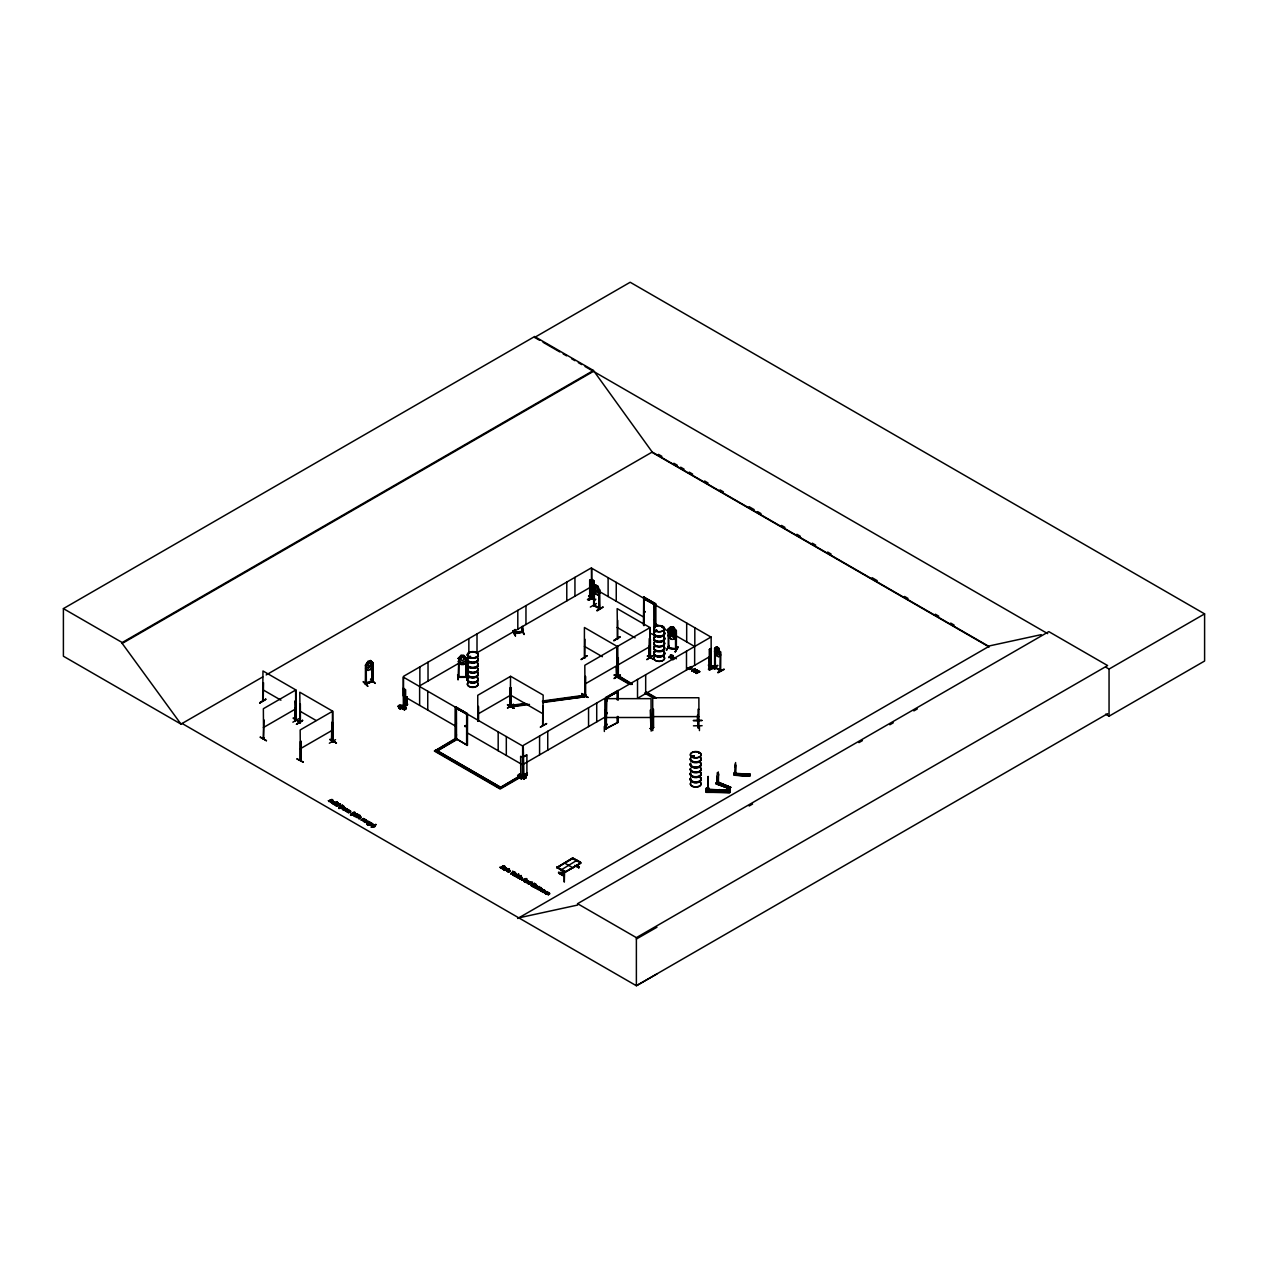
<?xml version="1.0" encoding="UTF-8"?>
<svg xmlns="http://www.w3.org/2000/svg" width="1268" height="1268" viewBox="0 0 1268 1268"><rect width="100%" height="100%" fill="white"/><g stroke="black" fill="none" stroke-linecap="round" stroke-linejoin="round"><path stroke-width="1.5" d="M708.019 778.885L708.051 790.947L708.241 776.523L708.099 779.107M735.488 773.1L735.488 764.556M735.266 774.193L735.535 766.807M706.403 788.411L708.939 788.268L706.482 787.967L706.403 789.045M706.72 789.045L706.688 787.983L706.688 790.043M368.005 823.931C368.988 821.395 374.092 824.549 370.177 822.377C365.786 822.203 370.747 826.181 368.069 823.677M734.521 773.036L735.599 773.1M734.251 772.719L735.091 773.036M735.599 762.559L735.377 774.209M735.266 763.748L735.377 765.682M735.599 765.381L735.567 766.3M707.988 779.63L707.988 781.991M729.892 791.105L729.956 789.948L727.578 789.869L727.325 792.357M334.007 802.343L331.661 802.803L334.546 801.978M707.829 778.869L708.067 776.523L707.861 778.156M735.266 767.14L735.329 766.157M335.465 805.259C336.781 807.653 334.958 801.756 338.921 804.704L340.379 803.944L338.921 804.704M527.599 882.877C529.295 886.237 526.569 880.594 530.88 882.639M729.956 789.948L729.702 792.69L706.308 792.072L706.482 787.967M706.324 792.056L706.545 789.362L729.956 790.186M706.498 790.059L729.924 790.756M351.03 815.419L351.426 814.31A3.852 2.219 0 0 1 352.235 813.644L353.392 813.168A4.073 2.346 0 0 1 354.58 812.978C355.69 809.491 347.67 817.004 351.426 813.913A3.852 2.219 0 0 1 352.235 813.248L355.294 812.946M371.35 827.148L374.789 826.673L375.629 824.279L374.789 826.276L371.365 827.132L375.566 824.691M717.228 772.783L717.308 774.748A1.918 0.872 -68.8 0 0 717.086 777.411L717.212 783.228L718.385 782.356L718.512 776.064A1.918 0.872 -68.8 0 0 718.385 773.813L718.259 771.895M717.672 782.356L730.796 787.38L716.895 781.484L717.26 782.816L730.273 787.84M456.29 738.879L455.228 738.578L455.497 706.688L467.464 713.599L467.464 745.33L466.624 744.966L466.656 714.074L456.29 708.083L456.369 738.927M749.816 775.715L734.156 775.224L749.737 776.048L750.054 774.162L748.469 774.051L748.136 775.699M749.689 776.285L734.188 774.906L734.22 773.956M749.959 774.954L750.054 774.162M708.939 788.268L708.685 791.993L708.717 790.566L706.339 790.487L727.927 791.089L706.482 790.329L706.545 789.409L729.972 790.36M721.508 789.901L719.13 789.584L718.877 792.072M721.508 789.663L721.254 792.151M725.993 790.059L723.616 789.726L723.362 792.231M725.993 789.806L725.74 792.31M717.72 781.88L717.355 781.659M717.244 781.991L716.769 783.038M697.955 725.708L697.765 715.184M362.949 820.697L365.39 821.204L363.044 820.856M512.779 874.952C513.873 873.24 516.472 875.063 513.397 874.746M539.36 889.803C537.584 891.039 543.988 889.55 541.182 888.757M734.188 774.906L734.505 773.226L750.054 774.32M734.552 773.67L734.41 772.291M736.074 772.672L734.505 772.561M744.443 773.94L742.874 773.67L742.525 775.319M744.443 773.765L744.11 775.43M747.074 775.636L747.423 773.971L745.838 773.876L745.505 775.525M373.917 825.024C372.427 822.346 367.308 824.755 373.901 824.882C369.131 823.677 372.792 827.735 371.461 824.422M506.661 871.179C508.024 868.12 512.573 872.685 507.66 870.323C506.645 872.638 509.942 871.417 507.248 871.322M518.85 877.995C524.809 876.553 518.358 877.963 520.625 878.565C517.598 879.96 520.53 874.175 522.257 877.931M546.508 893.575C545.953 895.731 553.609 892.339 546.619 893.781M366.357 683.404C362.125 683.737 381.605 677.366 366.357 683.896L366.23 664.908L365.549 684.197L372.855 681.502L372.618 662.546L372.047 681.804L372.126 662.752M456.258 711.411L456.29 710.159M470.063 656.396C471.728 655.905 468.938 658.393 469.62 656.269M456.401 722.871L456.258 723.854M456.401 735.472L456.401 734.315M556.953 867.597L572.708 857.865L580.633 862.383L580.712 863.27L564.973 872.083L556.985 867.201M564.593 871.417L564.292 882.1L563.991 871.417M606.833 700.126L606.881 701.093L607.007 700.142M606.833 713.694L606.896 712.521L606.96 713.678M606.881 724.06L607.007 724.694M606.833 725.169L606.881 724.282M654.621 607.61L654.653 606.358L654.653 607.515M654.653 619.038L654.653 620.195M654.684 619.117L654.653 619.973M655.81 630.418L656.697 630.259L655.889 630.307M657.109 630.846L656.301 630.148L657.109 630.592M662.752 627.375L662.007 627.422M662.799 627.311L662.134 627.169M692.106 756.457L693.612 756.774M692.518 756.742L693.548 756.679M698.684 753.271L699.033 753.16M330.124 799.728L330.694 801.645L328.269 800.631L330.996 801.582L330.742 799.87M345.451 808.762C346.116 804.926 332.39 812.376 342.249 805.18C346.18 806.638 340.632 808.287 343.866 806.4M342.614 809.032L343.565 807.811L345.482 808.619M361.317 817.353C356.466 819.017 364.439 815.546 358.194 817.067C359.969 821.395 357.196 815.863 361.269 817.511M373.917 824.628L373.141 825.785L371.461 824.818M510.132 870.53L509.34 871.687L507.66 870.323M522.257 877.535L521.481 878.692L519.801 877.71M350.523 815.118L353.392 812.788A4.073 2.346 0 0 1 354.58 812.582L355.278 812.566M369.638 661.357L368.069 664.48L368.845 666.667L370.446 664.923L369.59 661.31M371.35 826.752L374.108 826.609L376.12 824.565M260.273 737.294L266.438 740.544M266.423 740.845L260.273 737.041M303.242 762.1L296.791 758.803L303.211 762.131M581.727 693.58L587.94 697.432L581.774 693.533M587.876 697.4L581.727 693.881M614.457 674.988L620.67 678.538M620.623 678.507L614.473 674.687M596.277 585.768L595.627 589.255L596.959 591.189L597.64 589.097L596.356 585.737M720.145 791.232L719.273 790.503M331.091 802.549L332.66 801.503L334.451 802.026M544.067 890.199C548.236 891.388 539.613 894.13 545.462 890.77M503.269 869.055L505.124 869.119L503.871 868.311L502.699 869.135L504.109 869.705L502.873 868.279L505.71 868.342L504.505 867.581L505.52 868.897M671.279 658.504L673.134 658.583L671.881 657.759L670.709 658.599L672.119 659.17L670.899 657.743L673.72 657.807L672.515 657.046L673.657 658.266M724.313 786.097L724.393 785.257M367.958 661.436L366.848 667.174L368.465 668.363L371.635 665.415L370.43 660.533L367.958 661.436L365.58 665.367M578.953 866.567L576.195 865.537L578.794 867.756L579.032 866.884M717.704 782.007L715.96 783.925L729.512 788.49L716.214 783.37M676.335 633.794L673.593 630.275L670.756 629.847L667.982 632.352L670.788 635.775L673.625 636.203L676.383 633.683L673.546 630.339L674.893 635.759L673.102 637.233L669.456 634.824L671.755 627.375M367.736 686.194L363.139 681.613L367.799 686.226M728.941 788.981L730.669 787.127L729.195 788.759L716.087 783.64L716.214 782.721L717.403 784.147L719.019 782.768L717.577 781.548L717.815 782.34M743.872 774.114L742.842 774.494L743.745 774.748M591.823 598.195L589.493 599.273L591.633 597.339M711.57 666.588L709.272 668.299M711.538 667.317C706.244 670.899 714.962 664.067 709.509 667.808M527.599 883.273C529.945 879.374 536.396 884.731 528.962 883.685M512.716 631.147L515.521 635.886L512.747 631.084M518.786 876.204C519.23 872.669 517.201 879.104 515.426 876.41M504.442 869.515L506.297 868.358L504.474 867.566M516.377 874.175L514.332 875.919L512.779 874.334L515.791 874.159L514.586 873.398L515.711 874.635L513.413 874.999L515.188 874.555M672.484 657.426L673.926 658.599M349.714 811.995C349.54 810.743 344.817 811.837 350.19 811.187C345.498 814.405 353.344 811.536 349.413 810.442M349.334 810.997L348.114 809.808L349.397 810.68M263.522 682.723L263.189 701.014M263.601 700.903L262.682 701.378L262.967 670.962L295.618 689.808L295.729 720.652L295.999 689.871L263.364 708.717L263.57 739.149M295.761 720.604L294.778 719.907L295.064 708.21M295.682 719.463L295 719.067M299.597 722.015L293.098 718.053L300.342 722.126M300.12 722.966L299.787 692.217L332.438 711.063L332.47 741.923L332.438 740.655M332.581 741.859L331.582 741.162L331.661 729.591M332.438 741.336L332.01 741.051M509.879 706.324L510.782 705.674L511.337 706.751L510.719 687.541L509.847 688.207L510.687 706.847M542.752 724.884L543.164 695.054L510.513 676.209L510.354 707.053L529.485 704.406M584.152 657.965L584.722 657.569M649.802 657.743L648.978 657.537L649.248 638.596M458.002 674.671L458.017 679.632M594.549 605.121L594.312 605.28M599.986 608.957L599.067 608.735L599.701 590.222L597.735 586.07L595.595 584.913L593.551 586.719L593.693 605.676L599.986 608.957L599.146 589.889M668.109 629.356L670.804 626.741L673.625 627.232L676.367 630.751M670.804 626.741L669.456 631.829L671.295 633.921L673.102 634.238L674.893 632.764L673.625 627.232L670.788 626.804L668.014 629.308M670.804 629.927L672.626 632.605L673.546 631.607L672.658 627.533M670.851 635.648L668.046 632.256M670.756 638.818L667.982 635.347L670.756 638.818C673.99 641.64 679.22 632.97 673.514 639.215M676.272 630.767L675.464 630.354L675.59 649.485L675.559 648.534L676.446 649.406L668.157 648.154L676.367 649.565L676.367 630.545M669.013 648.075L668.997 647.805M678.063 647.108L675.178 651.879L677.714 647.045M715.104 667.095L720.24 670.487M719.97 669.948L720.652 671.01L720.795 652.006L720.002 651.625M719.97 670.645L720.256 651.673M698.113 672.436L696.481 673.023L694.832 671.961L696.972 673.086L697.02 670.724L699.191 671.596M694.404 671.168C702.456 666.572 689.824 676.335 695.007 669.076L694.404 671.564L695.054 668.585L691.821 670.851L695.054 668.585M342.566 807.351L339.951 807.589M264.124 738.166L263.284 738.325L264.188 738.103M296.268 719.638L295.492 719.749M295.46 701.648L294.842 701.061L295.396 720.541L296.284 720.256M300.992 760.118L300.928 741.225M332.485 741.875L333.04 722.697M584.754 694.927L585.658 694.674L584.611 695.783M618.356 675.828L632.098 684.451M629.197 684.165L617.056 677.207L618.102 676.351M650.468 657.299L649.581 657.49M650.468 657.981L650.405 639.104M503.364 867.534C498.276 870.054 501.652 865.045 504.918 866.821M368.053 661.547L365.469 665.161L366.341 664.86M365.659 668.299L368.021 670.455L370.494 669.552L372.871 665.621L372.919 662.673L372.84 681.55M370.494 669.552L372.919 665.652M345.451 808.382L344.928 809.253M465.546 725.454L465.166 726.722L464.659 725.803M465.372 726.12L465.578 726.437M644.683 612.19L644.651 611.208M645.111 611.873L644.112 611.667L644.287 610.177M466.624 744.918L456.385 738.832L456.385 708.241L467.036 713.852L456.385 708.241M556.985 867.47L572.708 858.119L580.49 862.272M557.191 867.677L564.973 872.352L580.712 863.001L565.354 871.956M558.681 872.606L564.26 876.156L558.633 873.208L558.808 872.273M578.794 867.74L574.689 865.362M589.493 599.273L591.633 598.036L594.866 599.827L595.849 599.209M403.509 707.56L403.525 676.335L591.427 567.842L591.57 598.448L592.299 597.862L589.731 599.114M711.586 666.794L709.398 668.268M515.141 629.483L515.141 632.78M514.412 632.89C521.005 630.339 525.142 635.268 522.543 626.392M343.739 806.67L342.312 805.64L341.361 806.591M335.544 804.942L338.762 804.467M558.649 872.669L562.992 872.067L563.721 875.459M563.769 870.736L562.881 872.273L563.943 871.037M524.508 881.783C532.338 875.11 517.201 881.292 523.43 880.119L524.508 881.783L526.648 878.898M724.313 785.97L725.153 785.542M521.798 879.834L524.904 880.547L526.648 879.295M524.904 880.547L526.125 878.597M524.049 881.529L524.667 880.832M542.324 889.993L541.182 889.153M605.739 728.625L605.644 710.096L604.868 710.27M604.773 728.957L605.739 729.116L604.868 729.163L604.868 698.652L651.039 698.652L651.134 729.116L650.341 728.498M653.543 727.563L652.703 727.372L653.575 727.372M698.937 727.563L698.002 727.737M406.965 696.687L406.854 704.342M523.018 775.826L527.298 772.957L523.018 775.128M523.05 776.095L527.298 772.957M458.081 676.462L459.032 677.318L458.826 658.282L458.081 679.727L457.637 674.687M458.081 677.144L466.735 677.144M539.455 889.962L541.801 890.31L539.994 890.104M458.049 658.504L460.934 655.461L463.866 655.461L466.751 658.504M466.751 661.436L463.866 664.48L460.934 664.48L458.049 661.436M397.93 706.434L404.476 709.7L397.93 706.434C399.626 702.313 410.404 708.432 404.286 709.858M524.001 778.948L526.125 777.347L524.001 778.964L517.645 775.556L524.191 778.821M506.233 868.089L503.84 869.864M542.973 889.914L540.786 890.501M330.203 799.997C336.226 801.202 330.092 797.651 330.885 800.885C325.353 802.565 332.85 800.473 334.53 802.2M365.39 684.023L372.523 681.391M372.158 681.09L372.237 681.106M345.356 808.54C337.605 806.004 346.814 814.151 341.504 806.686M263.3 739.07L264.124 719.97M296.268 720.335L296.221 701.442M300.421 759.722L300.992 759.548M332.2 741.796L331.883 722.205M333.008 741.606L332.818 711.126L300.167 729.972L300.373 760.451L300.389 741.558M584.802 695.546L585.658 695.371L585.578 676.526M584.358 657.775L584.421 627.501L617.072 646.363L616.945 676.985M617.643 676.906L618.166 675.638L632.098 683.864M618.356 676.51L618.308 657.632L617.12 658.314M649.581 658.187L649.802 638.913M716.626 646.743L715.596 651.467L718.227 654.811L719.542 653.812L718.56 648.043L716.547 646.775L714.55 648.566L715.453 648.804L715.104 667.776M714.55 651.562L716.658 655.651L718.655 656.919L720.668 655.128L718.655 647.948L716.579 646.87L714.676 648.598L715.453 648.804M716.658 781.627L730.574 787.571M716.214 782.721L717.529 783.228M717.577 781.548L717.577 782.166M726.865 787.824L728.466 786.445M405.237 708.543L403.065 707.275L403.89 706.007M523.05 775.414L523.082 776.317L526.902 773.876L526.902 755.031L523.24 756.901L526.68 754.904M341.361 806.194L343.073 806.099M518.66 875.966C512.288 878.359 521.798 873.668 515.426 876.03M330.805 800.14L332.644 800.647M344.627 808.572L343.343 807.827M359.494 817.242L360.683 817.923L359.161 817.369M373.141 825.785L373.394 825.024M373.046 825.389C374.028 823.487 370.066 824.485 373.267 824.739M699.793 671.881C696.481 668.426 697.606 674.528 695.45 671.913M509.34 871.687C509.07 869.214 508.278 869.927 509.26 871.275M521.481 878.692C521.164 876.204 520.451 876.933 521.386 878.28M549.06 893.861L547.776 893.116M698.763 752.685L699.334 752.907M557.191 867.249L565.354 871.433M333.849 802.184C328.792 801.883 337.526 802.232 331.091 802.327M605.644 728.26L604.947 728.894M650.167 728.64L651.039 728.212M650.341 728.212L651.007 728.926M652.782 728.26L652.703 697.749L698.874 697.749L698.953 728.054M458.16 676.462L458.255 677.366L466.735 677.318M466.735 676.636L458.097 676.652M365.39 820.808C360.429 820.84 368.703 820.951 364.772 819.667M365.786 820.967C365.089 815.847 358.4 822.742 363.583 818.431M720.826 791.28L720.906 790.297L719.558 790.455M711.189 667.523L711.142 636.964L523.24 745.441L523.922 775.683L523.24 775.065M343.026 808.017C342.328 810.727 345.15 809.618 347.194 809.872M519.801 877.329C519.531 879.009 521.322 880.103 518.834 877.979M547.459 893.686L548.489 894.954M517.645 775.572C520.498 771.562 520.704 777.601 525.602 777.997M367.974 822.567C369.083 820.729 360.191 822.98 368.988 821.553C365.152 825.31 369.86 820.792 367.324 821.696M527.662 882.005C528.772 880.166 519.88 882.417 528.677 880.991C524.461 885.254 531.244 878.455 524.778 881.545M406.822 704.326L406.822 705.008M405.332 689.713L403.303 688.556L405.332 689.713L405.332 708.574L403.303 707.401M594.248 605.93L594.026 580.76L592.013 579.603L593.82 580.887L594.01 605.502L599.288 608.101M405.332 708.574L403.272 707.148L400.181 709.018L398.944 708.305L403.414 705.579M399.04 708.305L403.525 705.594M400.022 708.574L406.156 705.008L400.181 709.018M590.523 597.672L587.433 599.479L588.685 600.192L592.299 598.544M522.638 757.456L522.559 776.285M711.142 648.63L711.047 667.443M457.304 738.753L436.889 751.131L457.304 739.339L456.115 738.071L434.512 751.131L500.147 789.029L521.75 776.555L520.387 774.32L522.353 775.525M520.387 774.32L520.387 775.002M522.701 776.381L520.625 775.144L522.796 776.127M519.991 777.791L526.125 774.304L519.991 778.187L521.227 778.901C535.144 771.293 521.1 774.906 520.149 778.172M709.319 665.494L709.288 666.492L709.113 658.361M714.47 665.351L715.707 666.461L709.636 669.964C703.946 667.554 726.199 661.563 708.638 669.346M708.495 668.965L714.629 665.462M708.495 669.361L714.629 665.732M537.442 887.79C536.554 892.387 546.349 884.081 537.981 889.565M259.671 702.963L265.789 699.381M259.75 703.058L265.836 699.112L259.75 702.678M292.876 722.189L298.963 718.623M296.49 724.218L302.608 720.382M296.569 724.329L302.656 720.367L296.522 724.202M329.918 739.292L336.416 743L330.251 739.498M331.598 741.13L331.883 729.465M329.347 743.238L335.513 739.688M617.706 620.385L617.516 639.405L617.151 608.608L649.802 627.454L649.993 658.266L649.375 657.442M584.786 658.298L584.976 639.278M478.305 706.419L478.305 720.953M510.069 707.179L510.402 687.89M581.204 659.614L587.29 655.667L581.204 659.217M613.855 640.625L619.989 637.043M613.95 640.72L620.036 636.774L613.95 640.324M507.501 704.612L513.984 708.305L507.834 704.818M507.517 708.194L513.588 704.247L507.517 707.798M509.847 707.068L510.719 687.541M617.072 657.807L616.85 677.08M614.885 674.798L614.172 675.21L621.051 678.301L614.505 675.02M647.282 656.095L653.781 659.408L647.615 655.905M620.385 675.115L613.981 678.538L620.068 674.988M652.814 655.699L646.728 659.645L652.814 655.683M650.135 657.791L650.199 627.517L584.817 665.272L585.008 695.736L585.356 676.399M546.429 723.537L540.279 727.119L546.682 723.695M589.683 580.3L591.649 579.413L589.683 580.3L589.699 599.399M589.668 595.706L588.621 596.356L594.866 599.827M591.427 597.466L589.699 598.702M404.666 705.975L406.965 704.643M404.888 706.086L407.186 704.754L407.186 696.814M709.398 649.422L711.364 648.534L709.398 649.422L709.509 668.49M709.398 664.86L708.606 665.272M523.573 775.493L527.298 773.639M714.708 668.759L715.627 668.299L710.872 665.716M711.348 667.142L714.581 668.933L715.643 668.315M262.745 676.922L180.991 724.107L63.4 656.222L63.4 608.608L534.636 336.543L593.44 370.478L652.227 452.042L988.913 646.426M534.636 336.543L534.636 337.415L630.18 282.257L1204.6 613.886L1204.6 661.024L1109.056 716.182L1105.633 714.201M63.4 608.608L122.203 642.543L593.44 370.478M656.951 973.951L636.377 985.743L182.101 723.473L180.991 724.107L122.203 643.431L593.44 371.365M266.169 674.941L652.227 452.042M263.364 727.578L295.999 708.717M300.167 748.833L332.818 729.972M460.332 662.387L419.866 685.75L419.866 666.905M465.435 659.439L468.843 657.474M591.427 586.688L477.006 652.766L477.006 633.905M595.659 584.865L594.613 589.604L597.307 592.933L598.623 591.918L597.735 586.07M593.551 586.719L594.47 586.957L594.312 605.961M595.595 593.884L593.614 589.668L595.595 593.884L597.656 595.072L599.78 593.234L597.704 594.946M599.907 590.096L599.051 589.921M590.333 607.071L596.467 603.536M596.8 610.415L602.966 606.944M643.447 625.076L643.716 596.927L655.683 603.837L655.683 626.234M510.402 676.43L477.751 695.292L477.751 721.27M643.447 597.085L655.683 603.837M477.751 714.138L510.402 695.292M333.119 803.643L336.892 801.931L333.516 804.277M333.119 804.039L336.892 801.931M334.134 804.229L337.827 802.596L334.53 804.863M334.134 804.625L337.827 802.596M337.193 805.307C339.507 801.788 334.451 806.765 336.844 805.513M338.588 804.895L336.052 805.212L338.588 804.498M340.379 803.944L336.591 805.655M337.003 806.289L340.379 804.324M434.512 751.131L456.115 738.658L457.304 739.339M339.016 807.447L342.249 805.18M339.808 807.082C344.199 808.049 338.144 807.082 341.013 806.4L341.742 807.89L339.016 807.05M346.37 808.493L344.357 810.521M343.945 810.284L346.782 808.73M346.782 809.127L347.226 809.887M346.925 811.615L348.621 810.617L345.546 810.823L348.383 809.666L348.795 810.854L346.925 812.011M345.546 811.219L348.383 809.666M348.304 812.804L350.761 811.33L349.334 810.617M354.501 814.405C359.732 813.2 347.67 817.099 354.802 813.359M352.377 815.165L355.214 813.596M355.626 814.341L354.85 814.199M357.211 813.802C355.04 816.608 360.794 811.488 354.39 816.323C352.773 815.197 358.02 813.105 357.528 815.72C360.904 814.468 350.935 818.003 357.196 815.134M353.994 816.085L357.687 814.072M357.465 814.896L359.637 815.467L357.766 815.134M584.817 684.118L650.199 646.379M355.04 816.703L357.528 815.72M356.419 817.099L360.207 815.387M356.419 817.495L360.207 815.784M357.893 817.797L359.906 818.431M361.158 819.841L363.298 819.08L366.404 820.031L364.518 822.171L366.563 820.824L364.756 820.047M361.158 820.222L364.407 819.81M365.707 820.618L363.155 820.364L364.376 821.791M630.909 684.561L617.12 676.636L618.451 675.987M365.105 822.504C367.197 818.668 371.492 823.518 366.595 823.36M371.873 823.614C369.416 826.879 364.534 823.614 369.353 824.2M369.701 824.01C371.572 819.017 368.195 827.592 366.832 824.057M369.353 824.596L367.276 824.216M371.873 823.217L368.576 823.899L371.033 823.233M370.494 825.072L372.507 825.706M370.462 824.897L372.507 826.102M670.455 654.827L673.435 656.507L671.977 656.095C664.559 660.913 672.579 651.863 673.435 656.507M668.696 657.49L671.977 656.095M672.484 657.03L674.307 658.203M673.134 658.187L672.119 658.774M617.104 699.73L617.136 691.868L606.77 697.86L606.231 729.274L605.977 697.384L617.944 690.474L618.213 699.968M671.85 659.328L674.307 657.807M672.832 659.883L675.258 658.092M675.67 658.33L676.383 658.742M687.795 668.141L691.71 666.873M687.922 668.204L690.141 667.396M690.489 667.586L691.71 666.492M688.001 667.808C693.786 666.128 689.095 671.406 690.664 667.459M523.24 764.303L605.216 716.975M711.142 655.81L637.519 698.319L637.519 679.458M689.412 669.06L691.837 668.014L690.489 667.19M689.412 669.456L691.742 668.537L690.806 667.602M691.821 670.851L695.054 668.981L691.821 670.455M693.659 671.913L697.368 669.932M699.239 672.167C697.606 668.299 696.655 677.08 695.371 671.66M699.793 671.501L697.511 671.343L698.082 672.611M522.844 757.329L520.625 756.299L520.783 775.319L500.147 787.65L520.562 775.873L521.75 776.555M647.457 693.327L656 698.256L646.268 693.422M434.512 750.545L500.147 788.442L521.75 775.968M618.213 716.769L618.071 722.443L617.785 716.388M500.083 867.455C503.57 870.07 500.67 863.556 504.918 866.424C501.969 863.508 504.014 871.909 500.083 867.074M504.474 867.962L506.233 868.485M503.333 868.786L505.124 868.739M507.026 868.501L507.359 869.483C511.369 867.391 500.606 872.019 507.026 868.897M507.295 868.659L509.467 869.214L508.309 868.659M509.07 869.42L507.691 868.881L509.07 869.024M504.87 870.45L507.359 869.483M506.804 871.148L508.722 871.591M506.693 870.973L508.722 871.988M512.526 871.179L515.505 872.463L514.554 873.383M512.526 871.576L515.505 872.86M510.766 873.462L514.047 872.067L515.125 873.081L514.047 872.447L510.766 873.858L513.619 871.813M510.766 873.858L513.619 872.21M514.554 873.779L516.314 874.302L513.92 875.681M514.903 875.855L518.691 874.143L517.487 875.221M514.903 876.251L518.691 874.143M517.376 877.282L521.164 875.554L517.772 877.9M517.376 877.662L521.164 875.554M524.778 881.942C526.981 878.312 531.165 883.019 526.283 882.813M529.311 883.479C530.579 881.07 526.157 884.858 530.706 882.671M558.712 866.63L570.822 859.641M528.724 884.224L532.497 882.116M531.134 885.222L534.367 883.352L536.396 884.525L533.162 886.776C527.757 882.75 535.698 889.233 533.543 886.173L531.958 885.254L535.017 885.191L531.958 885.254M531.134 885.619L534.367 883.748L536.396 884.921M534.414 884.224L533.527 884.731L534.414 883.828L536.427 885.872L534.367 883.352M533.606 887.045L536.427 885.476M534.002 887.267L536.95 886.744L535.096 887.901L536.966 886.269L535.825 886.221M535.096 887.901L537.521 886.839L536.427 885.872M535.096 887.505L537.569 886.332L536.174 886.031M538.25 886.538C537.616 886.49 541.293 887.362 538.599 887.521C537.22 889.993 535.096 888.392 538.25 886.918M539.645 886.522L536.459 888.408L537.648 888.535M576.116 866.218L579.048 867.613M537.569 889.328L540.406 887.774M540.533 891.039L542.91 890.057L541.262 888.282M542.815 889.534L541.167 888.741M539.962 889.835L541.801 889.914M543.005 892.466L544.844 891.15L541.499 891.214L543.924 889.803L545.399 891.039M541.499 891.61L544.337 890.041M543.005 892.07L544.844 890.913L544.067 890.596M547.38 892.276L547.76 892.022A1.886 1.094 0 0 0 547.174 891.642L544.432 892.403L545.811 893.924L544.416 892.751L547.269 892.117L546.492 894.336M546.603 894.13L548.521 894.574M547.459 893.29C550.772 896.111 550.106 891.341 547.364 892.894M517.677 918.492L990.007 645.777L1041.218 634.65M577.574 903.688L1048.81 631.622L1107.614 665.573L636.377 937.638L577.574 903.688L577.574 905.067L518.77 917.858M749.15 806.004L752.59 804.023M858.959 742.604L862.399 740.623M889.851 724.773L893.274 722.792M913.863 710.904L917.303 708.923M1105.648 667.095L1109.056 669.06L1204.6 613.886M1107.614 713.678L636.377 985.743L636.377 937.638M668.157 647.282L668.918 647.393M636.377 939.017L656.951 927.225M644.255 625.425L644.255 598.464L654.621 604.456L643.875 598.908L654.526 604.503L654.621 627.549M643.922 612.365L644.826 611.667M466.624 725.581L466.624 726.849M456.385 738.832L466.497 744.76M650.611 633.429L654.859 635.252M606.326 728.181L618.071 722.443M606.865 728.498L617.136 722.665L617.136 716.895M717.894 648.043L717.894 653.068L716.594 649.818L717.228 647.647L717.957 647.996M716.658 655.651L714.613 651.514M711.538 668.997L717.815 665.494M715.089 648.661L715.453 667.586M717.688 672.357L723.917 669.139M717.942 672.817L724.202 669.393M406.505 704.152L407.583 704.041M406.505 704.834L407.583 704.533M522.606 632.241C511.194 635.395 511.892 631.306 522.685 631.559M514.317 633.366L522.638 632.035M521.877 631.448L521.972 632.352M513.049 631.036L515.394 635.854M590.143 599.178L589.905 580.427M300.595 759.96L300.722 741.114M617.468 646.426L617.849 676.779M693.374 756.457L692.518 756.505M693.469 756.869L692.661 756.996M572.328 858.515L580.633 862.906M572.328 858.769L573.516 858.769M595.041 599.653L588.621 595.96M676.367 648.883L668.236 647.504M617.357 676.747L617.548 646.379M585.071 695.704L585.642 694.848M370.858 679.173L375.106 683.151M525.935 879.39L521.798 880.214M366.119 683.087L366.008 683.753M521.861 632.114L521.798 626.519M565.179 871.782L564.339 871.782M564.26 875.57L558.491 872.447M720.62 791.169L719.257 790.788M720.382 791.406L721.127 790.566M458.968 658.52L458.16 658.472M669.235 645.602L666.413 650.373L668.886 645.586M405.966 705.214L405.015 704.691L406.014 704.945M616.882 676.827L616.517 666.572M599.399 607.943L594.534 605.343M599.399 608.624L599.352 589.779M521.972 629.641L523.922 634.46M521.624 629.657L524.318 634.46L521.925 629.594M525.269 703.407L509.958 705.515L510.354 707.053M542.498 701.014L584.611 695.197L585.008 696.734L542.894 702.551M509.958 706.117L525.269 703.994M542.498 701.616L582.694 696.053M527.583 704.089L510.544 706.577M542.894 701.965L585.008 696.734M604.82 728.228L605.565 728.466M652.782 727.325L652.608 728.228M650.944 729.148L650.262 710.096M698.874 709.383L698.082 709.208L698.177 728.006M466.545 677.366L466.64 658.298L465.816 658.266M465.927 726.247L464.738 725.898M693.025 771.451L692.122 771.388M564.212 876.156L558.887 873.05M720.002 790.329L721.048 790.614M514.507 633.556L514.396 629.61M701.933 720.335L693.263 720.557L701.933 720.604M697.479 721.286L697.463 715.184M698.002 724.646L697.59 725.724M702.107 725.708L693.453 725.819M653.48 709.208L653.575 727.737M652.101 725.645L652.64 730.637L652.132 725.597M699.413 725.645L699.429 730.59M604.265 726.532L604.361 731.493M651.213 726.485L651.15 731.145M460.934 655.508L463.866 655.508L465.229 658.52L465.229 660.771L463.359 662.546L461.457 662.546L459.555 660.771L460.934 655.461M466.751 674.338L466.735 679.727L467.179 674.687M652.703 716.61L698.874 716.61M604.868 717.498L651.039 717.498M708.019 782.213L707.861 790.947L708.21 789.282M706.308 791.914L729.702 792.437M370.51 679.236L375.154 683.42M676.161 649.596L676.288 648.661M346.418 809.333L347.638 809.253M354.85 813.802L356.023 814.072M363.631 819.271L364.851 819.572M546.239 893.258L545.018 892.862L547.38 892.672M546.239 893.655C543.084 893.338 546.904 890.421 547.966 892.672M734.188 774.098L735.789 774.066L735.773 775.017L736.106 772.545M364.376 821.395L363.583 820.998L365.39 821.204M514.19 875.142L512.843 874.666M465.958 677.35L466.735 676.462M517.138 875.427L518.263 876.014L515.696 876.362M672.452 658.583L671.343 658.25M672.452 658.98L671.327 657.997L673.451 658.013M344.056 809.285L342.677 808.746M359.874 818.811L358.685 818.446M514.523 874.936L513.413 874.603M541.119 890.691L539.994 889.708L542.118 889.724M724.725 785.399L724.044 785.986M671.723 627.422L672.626 627.581M675.464 630.624L676.272 630.703M678.111 647.171L675.242 651.831M668.838 629.229L668.791 648.328M503.951 869.468L503.475 868.406L505.441 868.548M668.22 648.217L668.236 629.134M592.013 597.767L594.264 599.067L591.601 597.814M403.509 706.593L405.728 707.829M649.501 657.87L649.248 645.856M716.991 777.363L717.308 783.275M729.369 788.522L716.531 783.45M403.478 706.894L405.332 707.607M403.604 707.306L403.525 687.779M405.38 708.654L405.063 707.766M406.41 708.622L399.785 705.277M519.674 774.003L526.125 777.347M526.125 777.744L519.5 774.146L525.871 777.791M714.851 668.727L708.337 665.082L714.581 668.933M513.984 708.321L507.485 705.008M336.416 743.016L329.918 739.704M593.567 598.94L591.839 597.941M592.013 598.448L594.264 599.748L591.807 598.575L591.76 568.254L711.142 637.17M708.796 669.488L709.731 670.059M520.562 774.494L522.353 776.206M520.625 775.144L522.638 776.301L522.638 745.996L403.256 677.08L403.256 695.926L456.258 726.532M534.636 337.415L539.677 340.331M543.037 342.265L559.838 351.965M563.198 353.915L566.558 355.848M571.599 358.765L574.959 360.698M578.319 362.632L581.679 364.582M585.039 366.515L1047.701 633.635M658.472 454.372L661.88 456.337M673.847 463.248L677.27 465.213M680.678 467.195L684.102 469.16M689.221 472.124L692.645 474.105M704.612 481L708.019 482.981M719.986 489.892L723.41 491.857M749.039 506.661L754.175 509.625M757.582 511.59L761.006 513.572M781.516 525.412L784.94 527.377M796.89 534.288L800.314 536.269M812.281 543.164L815.689 545.145M827.655 552.056L831.079 554.021M872.099 577.701L877.218 580.665M904.56 596.451L907.983 598.417M935.324 614.203L938.748 616.185M950.699 623.095L954.122 625.061M651.673 452.121L989.135 646.949M643.605 597.355L655.271 604.075L655.271 627.739M599.13 589.715L599.178 608.798M599.938 591.823L643.082 616.724M654.827 623.507L658.171 625.441M663.212 628.342L668.236 631.258M674.941 635.125L694.816 646.601L694.816 627.739M597.117 610.938L602.982 607.245M617.151 627.454L635.109 637.82M584.421 646.363L602.379 656.729M645.745 691.757L656 697.669M644.556 693.025L653.099 697.955M605.977 697.384L606.865 697.907L617.104 692.074L606.326 697.59L606.231 729.274M510.513 695.07L543.164 713.916M455.228 706.847L467.306 713.694L467.195 745.489M456.369 708.194L466.592 714.106M468.003 733.3L522.638 764.858M576.116 865.616L578.794 867.169M262.967 689.808L280.925 700.174M299.787 711.063L316.112 720.493M507.691 868.881L508.024 869.864M506.677 868.691L508.373 869.674M533.527 884.335L535.017 885.191M537.917 886.728L539.692 887.759M507.977 870.133L509.26 870.878M520.118 877.139L521.386 877.884M523.906 879.58L524.904 880.166M336.939 802.581L337.827 802.993M356.799 814.04L357.687 814.468M359.161 816.972L360.445 817.717M371.762 824.248L373.046 824.992M343.026 808.413L344.706 808.984M717.514 665.415L711.633 668.696M720.589 670.978L714.629 667.412L714.613 648.519M591.966 598.75L592.013 579.603M465.863 677.318L465.8 658.282M527.187 775.224L521.227 778.885M616.311 676.541L616.311 666.699M542.641 725.106L542.815 706.07M294.794 719.955L294.842 708.337M347.194 809.475L346.085 809.539M365.58 668.363L368.005 670.312M372.618 662.546L371.952 662.784M504.458 867.09L502.762 866.456L503.333 867.708M563.04 872.099L563.943 875.189M516.377 874.571L514.966 873.541M332.692 800.821C329.109 796.478 332.026 807.779 334.53 801.804M655.524 630.64L655.493 630.846A5.405 3.122 0 0 0 655.033 634.983A5.405 3.122 0 0 0 662.261 635.537A5.405 3.122 0 0 0 663.846 631.432M556.953 867.074L556.985 867.978M506.693 871.354L508.199 869.721L510.132 870.91M1109.056 669.06L1109.056 716.182M729.354 786.778L727.737 787.999M727.15 785.938L725.55 787.143M725.993 785.478L724.377 786.699M724.678 784.955L723.061 786.176M720.858 670.201L714.898 667.285L714.914 648.487M709.62 649.549L709.62 668.394M708.923 788.458L708.923 789.441M694.658 646.474L694.658 665.32M686.685 623.048L686.685 641.909M686.495 651.181L686.495 670.043M655.413 603.996L655.413 626.392M653.987 604.82L653.987 635.411M645.681 674.75L645.681 693.596M643.716 596.927L643.875 625.663M617.944 690.474L617.944 699.809M617.944 716.61L617.944 722.205M617.785 690.759L617.785 698.636M616.248 582.392L616.248 601.238M608.117 577.701L608.117 596.546M596.721 703.027L596.721 721.872M588.558 707.734L588.558 726.596M578.874 866.773L576.369 866.06M577.003 860.259L560.678 870.213M574.943 577.368L574.943 596.214M572.93 867.851L564.767 863.143M566.78 582.075L566.78 600.921M547.744 731.303L547.744 750.149M541.119 890.295L540.929 891.277M539.994 887.537L540.041 888.377M539.582 736.011L539.582 754.856M525.966 605.629L525.966 624.49M517.804 610.352L517.804 629.197M511.273 687.858L511.131 706.862M506.312 736.565L506.312 755.427M504.442 869.119L504.252 870.086M498.181 731.89L498.181 750.735M478.511 706.545L478.511 721.064M477.957 706.862L477.957 721.397M468.843 638.628L468.843 653.702M466.751 658.441L466.751 661.484M463.819 664.337L460.981 664.337M455.656 706.958L455.656 738.515L455.497 706.688M428.029 662.181L428.029 681.043M427.744 691.219L427.744 710.064M419.629 686.527L419.629 705.373M405.538 689.586L405.554 708.701M365.469 665.161L365.39 684.038M364.708 821.204L364.518 822.171M358.479 814.896L358.543 815.91L356.419 814.294M337.351 802.327L337.399 803.246M300.342 703.978L300.405 722.871M122.203 642.543L122.203 643.431M663.909 637.17A5.468 3.154 0 0 1 662.308 641.354A5.468 3.154 0 0 1 654.97 640.784A5.468 3.154 0 0 1 655.287 636.52M663.846 641.862A5.405 3.122 0 0 1 662.261 645.983A5.405 3.122 0 0 1 655.033 645.428A5.405 3.122 0 0 1 655.35 641.228A5.405 3.122 0 0 0 655.017 645.254A5.405 3.122 0 0 0 662.261 645.808A5.405 3.122 0 0 0 663.846 641.687M663.846 637.503A5.405 3.122 0 0 1 662.261 641.608A5.405 3.122 0 0 1 655.033 641.069A5.405 3.122 0 0 1 655.35 636.853M663.909 631.971A5.468 3.154 0 0 1 662.308 636.14A5.468 3.154 0 0 1 654.97 635.585A5.468 3.154 0 0 1 655.287 631.321M663.846 636.631A5.405 3.122 0 0 1 662.261 640.736A5.405 3.122 0 0 1 655.033 640.197A5.405 3.122 0 0 1 655.35 635.981M663.846 632.304A5.405 3.122 0 0 1 662.261 636.409A5.405 3.122 0 0 1 655.033 635.854A5.405 3.122 0 0 1 655.35 631.654M663.909 636.916A5.468 3.154 0 0 1 662.308 641.085A5.468 3.154 0 0 1 654.97 640.514A5.468 3.154 0 0 1 655.287 636.251M663.909 631.702A5.468 3.154 0 0 1 662.308 635.87A5.468 3.154 0 0 1 654.97 635.316A5.468 3.154 0 0 1 655.287 631.052M663.909 652.006A5.468 3.154 0 0 1 662.308 656.174A5.468 3.154 0 0 1 654.97 655.619A5.468 3.154 0 0 1 655.287 651.34M663.846 656.681A5.405 3.122 0 0 1 662.261 660.802A5.405 3.122 0 0 1 655.033 660.263A5.405 3.122 0 0 1 655.35 656.047A5.405 3.122 0 0 0 655.017 660.248A5.405 3.122 0 0 0 662.261 660.802A5.405 3.122 0 0 0 663.846 656.697M663.846 652.323A5.405 3.122 0 0 1 662.261 656.444A5.405 3.122 0 0 1 655.033 655.889A5.405 3.122 0 0 1 655.35 651.673M663.83 642.337A5.389 3.107 0 0 1 659.17 646.997A5.389 3.107 0 0 1 654.494 642.337M663.909 646.537A5.468 3.154 0 0 1 662.308 650.706A5.468 3.154 0 0 1 654.97 650.151A5.468 3.154 0 0 1 655.287 645.872M663.846 651.451A5.405 3.122 0 0 1 662.261 655.572A5.405 3.122 0 0 1 655.033 655.017A5.405 3.122 0 0 1 655.35 650.801M663.846 647.124A5.405 3.122 0 0 1 662.261 651.245A5.405 3.122 0 0 1 655.033 650.69A5.405 3.122 0 0 1 655.35 646.474M663.909 651.736A5.468 3.154 0 0 1 662.308 655.905A5.468 3.154 0 0 1 654.97 655.35A5.468 3.154 0 0 1 655.287 651.086M663.846 646.252A5.405 3.122 0 0 1 662.261 650.357A5.405 3.122 0 0 1 655.033 649.818A5.405 3.122 0 0 1 655.35 645.602M700.427 767.489A5.405 3.122 0 0 1 696.449 772.149A5.405 3.122 0 0 1 690.521 768.25A5.405 3.122 0 0 0 696.449 772.323A5.405 3.122 0 0 0 700.427 767.663M700.491 757.519A5.468 3.154 0 0 1 696.449 762.226A5.468 3.154 0 0 1 690.458 758.28M691.868 756.853A5.468 3.154 0 0 1 694.325 756.045M700.411 758.106A5.405 3.122 0 0 1 696.449 762.75A5.405 3.122 0 0 1 690.521 758.866M691.916 757.456A5.405 3.122 0 0 1 694.341 756.647M700.411 757.234A5.389 3.107 0 0 1 696.449 761.878A5.389 3.107 0 0 1 690.537 757.995M691.932 756.6A5.389 3.107 0 0 1 694.341 755.791M700.411 763.304A5.389 3.107 0 0 1 696.449 767.948A5.389 3.107 0 0 1 690.537 764.065M700.491 762.987A5.468 3.154 0 0 1 696.449 767.695A5.468 3.154 0 0 1 690.458 763.748M700.491 762.718A5.468 3.154 0 0 1 696.449 767.425A5.468 3.154 0 0 1 690.458 763.479M700.411 762.433A5.389 3.107 0 0 1 696.449 767.077A5.389 3.107 0 0 1 690.537 763.193M700.411 768.139A5.389 3.107 0 0 1 696.449 772.783A5.389 3.107 0 0 1 690.537 768.899M700.396 782.197A5.373 3.091 0 0 1 696.449 786.826A5.373 3.091 0 0 1 690.553 782.958M700.411 772.925A5.405 3.122 0 0 1 696.449 777.585A5.405 3.122 0 0 1 690.521 773.686M700.411 772.053A5.405 3.122 0 0 1 696.449 776.713A5.405 3.122 0 0 1 690.521 772.814M700.411 778.14A5.389 3.107 0 0 1 696.449 782.784A5.389 3.107 0 0 1 690.537 778.885M700.491 777.807A5.468 3.154 0 0 1 696.449 782.53A5.468 3.154 0 0 1 690.458 778.568M700.491 777.538A5.468 3.154 0 0 1 696.449 782.261A5.468 3.154 0 0 1 690.458 778.298M700.411 777.268A5.405 3.122 0 0 1 696.449 781.912A5.405 3.122 0 0 1 690.521 778.013M700.491 772.608A5.468 3.154 0 0 1 696.449 777.316A5.468 3.154 0 0 1 690.458 773.369M700.491 772.339A5.468 3.154 0 0 1 696.449 777.062A5.468 3.154 0 0 1 690.458 773.1M700.427 782.483A5.405 3.122 0 0 1 696.449 787.143A5.405 3.122 0 0 1 690.521 783.244M477.513 663.259A5.468 3.154 0 0 1 475.912 667.428A5.468 3.154 0 0 1 468.574 666.873A5.468 3.154 0 0 1 468.906 662.593M468.954 667.348A5.405 3.122 0 0 0 468.637 671.549A5.405 3.122 0 0 0 475.88 672.262A5.405 3.122 0 0 0 477.45 668.141A5.405 3.122 0 0 1 475.865 672.103A5.405 3.122 0 0 1 468.637 671.549A5.405 3.122 0 0 1 468.938 667.491M477.45 663.576A5.405 3.122 0 0 1 475.865 667.697A5.405 3.122 0 0 1 468.637 667.142A5.405 3.122 0 0 1 468.954 662.926M477.418 667.65A5.373 3.091 0 0 1 475.849 671.739A5.373 3.091 0 0 1 468.653 671.184A5.373 3.091 0 0 1 468.97 667M477.513 658.06A5.468 3.154 0 0 1 475.912 662.229A5.468 3.154 0 0 1 468.574 661.658A5.468 3.154 0 0 1 468.906 657.395M477.45 662.704A5.405 3.122 0 0 1 475.865 666.825A5.405 3.122 0 0 1 468.637 666.271A5.405 3.122 0 0 1 468.954 662.054M477.434 658.377A5.389 3.107 0 0 1 475.865 662.482A5.389 3.107 0 0 1 468.637 661.928A5.389 3.107 0 0 1 468.954 657.727M477.513 662.99A5.468 3.154 0 0 1 475.912 667.158A5.468 3.154 0 0 1 468.574 666.603A5.468 3.154 0 0 1 468.906 662.324M477.513 657.791A5.468 3.154 0 0 1 475.912 661.959A5.468 3.154 0 0 1 468.574 661.405A5.468 3.154 0 0 1 468.906 657.125M477.45 657.506A5.405 3.122 0 0 1 475.865 661.611A5.405 3.122 0 0 1 468.637 661.072A5.405 3.122 0 0 1 468.954 656.856M477.513 678.079A5.468 3.154 0 0 1 475.912 682.247A5.468 3.154 0 0 1 468.574 681.693A5.468 3.154 0 0 1 468.906 677.429M477.434 682.77A5.373 3.107 0 0 1 475.849 686.86A5.373 3.107 0 0 1 468.653 686.321A5.373 3.107 0 0 1 468.97 682.121M477.45 678.396A5.405 3.122 0 0 1 475.865 682.517A5.405 3.122 0 0 1 468.637 681.962A5.405 3.122 0 0 1 468.954 677.762M477.418 682.469A5.373 3.091 0 0 1 475.849 686.559A5.373 3.091 0 0 1 468.653 686.02A5.373 3.091 0 0 1 468.97 681.835M477.434 668.426A5.373 3.107 0 0 1 472.774 673.086A5.373 3.107 0 0 1 468.114 668.426M477.513 672.88A5.468 3.154 0 0 1 475.912 677.049A5.468 3.154 0 0 1 468.574 676.494A5.468 3.154 0 0 1 468.906 672.23M477.434 677.54A5.389 3.107 0 0 1 475.865 681.645A5.389 3.107 0 0 1 468.637 681.09A5.389 3.107 0 0 1 468.954 676.89M477.434 673.197A5.389 3.107 0 0 1 475.865 677.302A5.389 3.107 0 0 1 468.637 676.763A5.389 3.107 0 0 1 468.954 672.563M477.513 677.809A5.468 3.154 0 0 1 475.912 681.978A5.468 3.154 0 0 1 468.574 681.423A5.468 3.154 0 0 1 468.906 677.16M477.513 672.611A5.468 3.154 0 0 1 475.912 676.779A5.468 3.154 0 0 1 468.574 676.224A5.468 3.154 0 0 1 468.906 671.961M477.434 672.325A5.389 3.107 0 0 1 475.865 676.43A5.389 3.107 0 0 1 468.637 675.892A5.389 3.107 0 0 1 468.954 671.691M706.371 791.422L706.292 792.373L729.782 792.357L706.387 791.533M670.106 631.765L671.564 634.269L670.027 636.346L672.024 634.777L674.021 637.027L672.515 634.428L673.99 632.51L672.056 633.905L670.106 631.765M461.917 655.968L460.997 659.836L462.868 660.993L463.819 658.52L461.917 655.968M671.723 630.418L670.835 634.127L672.626 635.601L673.546 633.287L671.723 630.418M526.902 773.195L526.252 773.971L526.902 773.195M593.107 597.054L588.368 599.954L593.17 597.085M501.336 787.745L435.701 749.848L501.336 787.745M372.919 662.673L370.43 660.533L372.84 662.72M656.459 631.337A5.405 3.122 0 0 0 664.575 628.643A5.405 3.122 0 0 0 656.459 625.932A5.405 3.122 0 0 0 656.459 631.337A5.405 3.122 0 0 0 664.575 628.785A5.405 3.122 0 0 0 656.459 626.091A5.405 3.122 0 0 0 656.459 631.496M693.041 757.313A5.405 3.122 0 0 0 701.156 754.603A5.405 3.122 0 0 0 693.041 751.908A5.405 3.122 0 0 0 693.041 757.313M693.057 757.567A5.373 3.091 0 0 0 701.109 754.872A5.373 3.091 0 0 0 693.057 752.193A5.373 3.091 0 0 0 693.057 757.567M470.063 657.426A5.405 3.122 0 0 0 478.179 654.716A5.405 3.122 0 0 0 470.063 652.006A5.405 3.122 0 0 0 470.063 657.426M470.079 657.838A5.389 3.107 0 0 0 478.163 655.144A5.389 3.107 0 0 0 470.079 652.449A5.389 3.107 0 0 0 470.079 657.838M470.063 657.601A5.405 3.122 0 0 0 478.179 654.89A5.405 3.122 0 0 0 470.063 652.18A5.405 3.122 0 0 0 470.063 657.601"/></g></svg>
